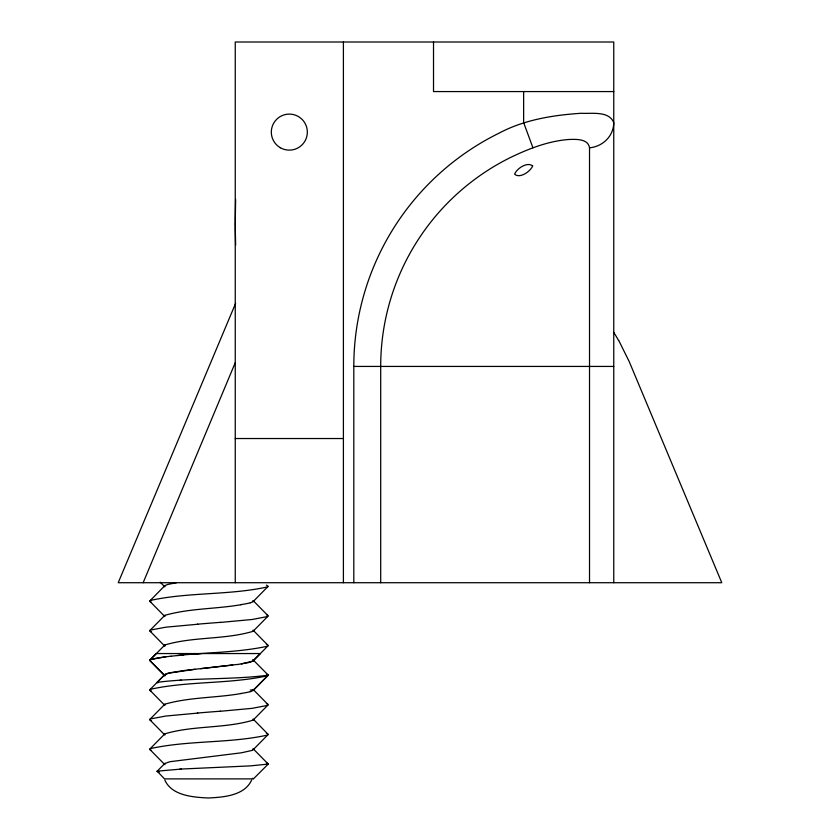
<?xml version="1.0" encoding="UTF-8"?>
<svg xmlns="http://www.w3.org/2000/svg" width="840" height="840" viewBox="0 0 840 840"><rect width="100%" height="100%" fill="white"/><g stroke="black" fill="none" stroke-linecap="round" stroke-linejoin="round"><path stroke-width="1.26" d="M235.253 226.653L235.253 222.243M380.699 582.719L380.699 366.429A233.079 233.079 0 0 1 510.846 157.322C529.127 148.554 548.551 141.005 568.953 139.472C576.062 139.272 588.147 138.569 589.523 147.829L589.523 582.719M235.631 199.374L235.253 221.351M232.764 665.028L185.115 670.373L169.974 672.767L164.829 674.625L157.185 682.332L157.773 682.931M157.185 771.183L164.483 778.89L253.407 778.89L268.233 764.075L253.06 748.661L253.407 749.249L252.011 750.435L241.353 752.808L169.974 761.702L164.829 763.476L157.185 771.183L181.472 769.041M251.601 780.139C244.451 795.795 223.283 797.234 208.215 798C193.19 797.212 171.969 795.806 164.84 780.139M143.147 582.719L235.253 362.702M176.536 582.708L167.601 584.482L164.829 585.669L164.829 586.856L160.23 582.225M195.206 669.291L167.601 673.333L164.829 674.52L164.829 675.707L150.119 660.88M241.353 604.643C216.027 609.126 189.556 608.223 164.829 615.342L164.829 616.529L149.656 601.115L164.829 585.669M241.353 693.494C216.027 697.977 189.556 697.074 164.829 704.193L164.829 705.38L149.656 689.966L164.829 674.52M149.656 660.398L164.829 644.984C193.347 636.489 224.542 639.828 253.06 631.323L253.06 630.137L268.233 645.582L253.06 660.996L241.353 663.957M253.06 660.996L253.06 659.704M164.829 763.476L164.829 764.663L149.656 749.249L164.829 733.835C193.347 725.34 224.542 728.679 253.06 720.174L253.407 719.586M164.829 644.984L164.829 646.17L149.656 630.735L164.829 615.342M164.829 674.625L164.829 675.812L149.656 660.293L156.23 653.551L260.337 653.551L253.06 660.88A44.993 4.557 -1.9 0 1 248.052 662.666M164.829 733.835L164.829 735.021L149.656 719.586L164.829 704.193M250.289 602.889L253.06 601.682L253.06 600.516L268.233 615.909L253.06 631.323M250.289 691.74L253.06 690.522L268.233 675.224L266.364 673.953M253.06 720.174L268.233 704.76L253.06 689.367L253.407 689.934L250.289 690.05M253.06 749.847L268.233 734.433L253.06 718.988M253.06 601.682L268.233 586.268L266.364 585.102M253.06 690.522L268.233 675.119L253.06 659.809L253.407 660.398M267.76 586.856C229.247 595.413 188.654 591.99 150.119 600.495M267.76 616.497L252.168 619.49L220.059 622.461M267.76 675.707C229.247 684.254 188.654 680.841 150.119 689.346M267.76 705.348L252.168 708.341L220.059 711.302M150.119 659.704L165.722 656.733M150.119 659.809L156.986 658.025L171.15 656.145M267.76 646.17C236.156 653.048 203.238 652.239 171.15 656.25M150.119 748.661C188.654 740.114 229.236 743.558 267.76 735.021M150.119 630.137L165.722 627.197L197.831 624.236M150.119 718.988L165.722 716.048L197.831 713.087M268.233 675.224C231.483 679.875 193.935 677.639 157.185 682.332M268.233 764.075L250.341 765.891L179.876 769.115M247.916 662.666L237.29 664.555M237.29 664.44L200.613 668.703M177.177 655.547L183.697 654.958M190.628 654.36L200.634 653.551M179.876 680.264L181.472 680.19M613.756 91.57L433.514 91.57L433.514 42M235.62 303.345L118.209 582.719L721.791 582.719L629.202 361.568L618.744 340.473M353.808 582.719L353.808 366.429L613.756 366.429M235.253 438.532L343.403 438.532M159.275 772.075L157.07 771.488M252.504 778.292L253.334 778.596M266.364 614.754L267.76 615.342M266.364 644.396L267.76 644.984M150.119 631.355L151.515 631.942M266.364 703.595L267.76 704.193M266.364 733.247L267.76 733.835M266.364 762.888L267.76 763.476M150.119 720.195L151.515 720.794M150.119 749.847L151.515 750.435M150.119 601.682L151.515 602.301M150.119 690.522L151.515 691.152M532.959 147.829L523.635 122.609L523.635 91.57M235.631 245.112L235.253 227.535M613.756 582.719L613.756 42L235.253 42L235.253 582.719M343.403 42L343.403 582.719M249.931 602.91A44.867 3.444 -4.3 0 1 240.859 604.643M197.379 624.204A59.525 1.774 -4.6 0 1 220.521 622.346M249.931 691.761A44.867 3.444 -4.3 0 1 240.859 693.494M197.379 713.055A59.525 1.774 -4.6 0 1 220.521 711.197M613.505 332.01A138.264 138.264 0 0 1 618.607 340.546M353.808 366.429A259.97 259.97 0 0 1 498.971 133.192C524.149 119.784 552.815 115.164 580.986 113.285C591.591 113.904 608.948 110.576 613.756 122.609A27.038 25.357 0 0 1 589.523 147.829M532.655 165.931C530.439 171.633 519.603 178.889 514.626 174.195C516.726 168.357 527.583 161.48 532.655 165.931M280.319 147.725A18.029 18.029 0 0 0 307.346 132.121A18.029 18.029 0 0 0 280.319 116.508A18.029 18.029 0 0 0 280.319 147.725"/></g></svg>
